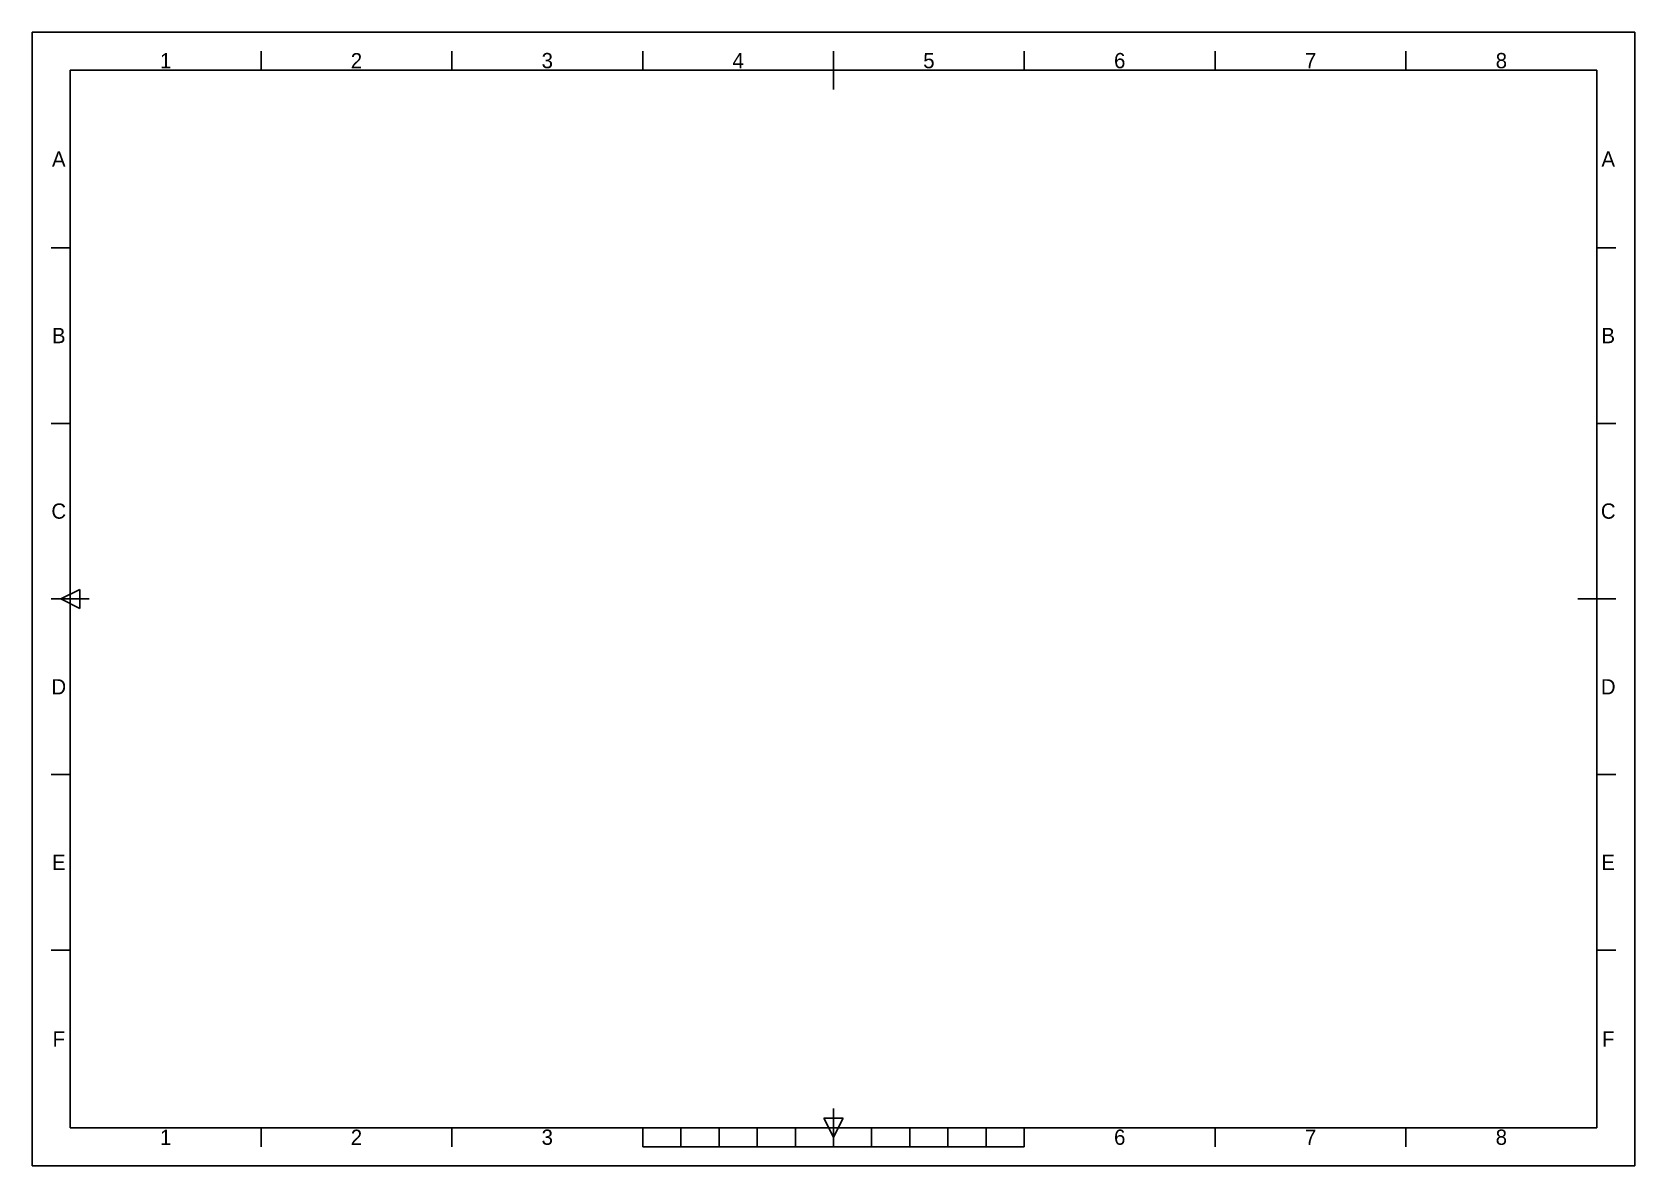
# Model space of a CAD drawing. Header units: millimetres. Extents: x 0 to 420, y 0 to 297.
import ezdxf

# ---------------------------------------------------------------- set-up
doc = ezdxf.new("R2010")
doc.units = ezdxf.units.MM
doc.layers.add('Template', color=7, linetype='CONTINUOUS', lineweight=25)
doc.styles.add('textstyle0', font='textstyle0')
doc.styles.add('textstyle1', font='textstyle1')
doc.styles.add('textstyle10', font='textstyle10')
doc.styles.add('textstyle11', font='textstyle11')
doc.styles.add('textstyle12', font='textstyle12')
doc.styles.add('textstyle13', font='textstyle13')
doc.styles.add('textstyle14', font='textstyle14')
doc.styles.add('textstyle15', font='textstyle15')
doc.styles.add('textstyle16', font='textstyle16')
doc.styles.add('textstyle17', font='textstyle17')
doc.styles.add('textstyle18', font='textstyle18')
doc.styles.add('textstyle19', font='textstyle19')
doc.styles.add('textstyle2', font='textstyle2')
doc.styles.add('textstyle20', font='textstyle20')
doc.styles.add('textstyle21', font='textstyle21')
doc.styles.add('textstyle22', font='textstyle22')
doc.styles.add('textstyle23', font='textstyle23')
doc.styles.add('textstyle24', font='textstyle24')
doc.styles.add('textstyle25', font='textstyle25')
doc.styles.add('textstyle3', font='textstyle3')
doc.styles.add('textstyle4', font='textstyle4')
doc.styles.add('textstyle5', font='textstyle5')
doc.styles.add('textstyle6', font='textstyle6')
doc.styles.add('textstyle7', font='textstyle7')
doc.styles.add('textstyle8', font='textstyle8')
doc.styles.add('textstyle9', font='textstyle9')

msp = doc.modelspace()

# ---------------------------------------------------------------- linework, layer by layer
at = {"layer": 'Template'}
for p, q in [((10, 297), (0, 297)), ((0, 297), (0, 287)), ((10, 297), (410, 297)), ((420, 297), (410, 297)), ((420, 287), (420, 297)), ((60, 287), (60, 292)), ((110, 287), (110, 292)), ((160, 287), (160, 292)), ((210, 282), (210, 292)), ((260, 287), (260, 292)), ((310, 287), (310, 292)), ((360, 287), (360, 292)), ((0, 0), (0, 287)), ((110, 287), (10, 287)), ((10, 287), (10, 247)), ((10, 284.5), (10, 287)), ((110, 287), (10, 287)), ((10, 287), (10, 247)), ((310, 287), (310, 287)), ((361, 287), (360, 287)), ((410, 287), (410, 287)), ((420, 287), (420, 10)), ((410, 275), (410, 281)), ((10, 240.5), (5, 240.5)), ((415, 240.5), (410, 240.5)), ((10, 194.5), (5, 194.5)), ((415, 194.5), (410, 194.5)), ((5, 148.5), (15, 148.5)), ((7.5, 148.5), (12.5, 151)), ((12.5, 146), (7.5, 148.5)), ((12.5, 151), (12.5, 146)), ((405, 148.5), (415, 148.5)), ((10, 102.5), (5, 102.5)), ((10, 102.5), (10, 102.5)), ((415, 102.5), (410, 102.5)), ((10, 56.5), (5, 56.5)), ((415, 56.5), (410, 56.5)), ((210, 10), (210, 15)), ((0, 0), (0, 10)), ((10, 10), (10, 10)), ((10, 10), (10, 10)), ((60, 5), (60, 10)), ((110, 5), (110, 10)), ((110, 10), (110, 10)), ((160, 5), (160, 10)), ((170, 5), (170, 10)), ((180, 5), (180, 10)), ((190, 5), (190, 10)), ((200, 5), (200, 10)), ((210, 7.5), (207.5, 12.5)), ((207.5, 12.5), (212.5, 12.5)), ((212.5, 12.5), (210, 7.5)), ((210, 10), (210, 5)), ((220, 5), (220, 10)), ((230, 5), (230, 10)), ((240, 5), (240, 10)), ((250, 5), (250, 10)), ((260, 5), (260, 10)), ((310, 5), (310, 10)), ((360, 5), (360, 10)), ((410, 10), (410, 10)), ((420, 0), (420, 10)), ((160, 5), (260, 5)), ((0, 0), (10, 0)), ((410, 0), (0, 0)), ((420, 0), (410, 0))]:
    msp.add_line(p, q, dxfattribs=at)
msp.add_lwpolyline([(10, 287), (410, 287), (410, 10), (10, 10), (10, 287)], dxfattribs=at)

# ---------------------------------------------------------------- texts
at = {"layer": 'Template', "char_height": 4, "attachment_point": 5, "line_spacing_factor": 0.96}
for s, insert, width, style in [('1', (35, 289.5), 0.8889, 'textstyle0'), ('2', (85, 289.5), 1.7778, 'textstyle1'), ('3', (135, 289.5), 1.7778, 'textstyle2'), ('4', (185, 289.5), 2.2222, 'textstyle3'), ('5', (235, 289.5), 1.7778, 'textstyle4'), ('6', (285, 289.5), 1.7778, 'textstyle5'), ('7', (335, 289.5), 1.7778, 'textstyle6'), ('8', (385, 289.5), 1.7778, 'textstyle7'), ('A', (7, 263.75), 2.6667, 'textstyle14'), ('A', (413, 263.75), 2.6667, 'textstyle15'), ('B', (7, 217.5), 2.2222, 'textstyle17'), ('B', (413, 217.5), 2.2222, 'textstyle16'), ('C', (7, 171.5), 1.7778, 'textstyle18'), ('C', (413, 171.5), 1.7778, 'textstyle19'), ('D', (7, 125.5), 2.2222, 'textstyle21'), ('D', (413, 125.5), 2.2222, 'textstyle20'), ('E', (7, 79.5), 1.7778, 'textstyle22'), ('E', (413, 79.5), 1.7778, 'textstyle23'), ('F', (7, 33.25), 1.7778, 'textstyle25'), ('F', (413, 33.25), 1.7778, 'textstyle24'), ('1', (35, 7.5), 0.8889, 'textstyle13'), ('2', (85, 7.5), 1.7778, 'textstyle12'), ('3', (135, 7.5), 1.7778, 'textstyle11'), ('6', (285, 7.5), 1.7778, 'textstyle10'), ('7', (335, 7.5), 1.7778, 'textstyle9'), ('8', (385, 7.5), 1.7778, 'textstyle8')]:
    msp.add_mtext(s, dxfattribs=dict(at, insert=insert, width=width, style=style))

doc.saveas('drawing.dxf')
